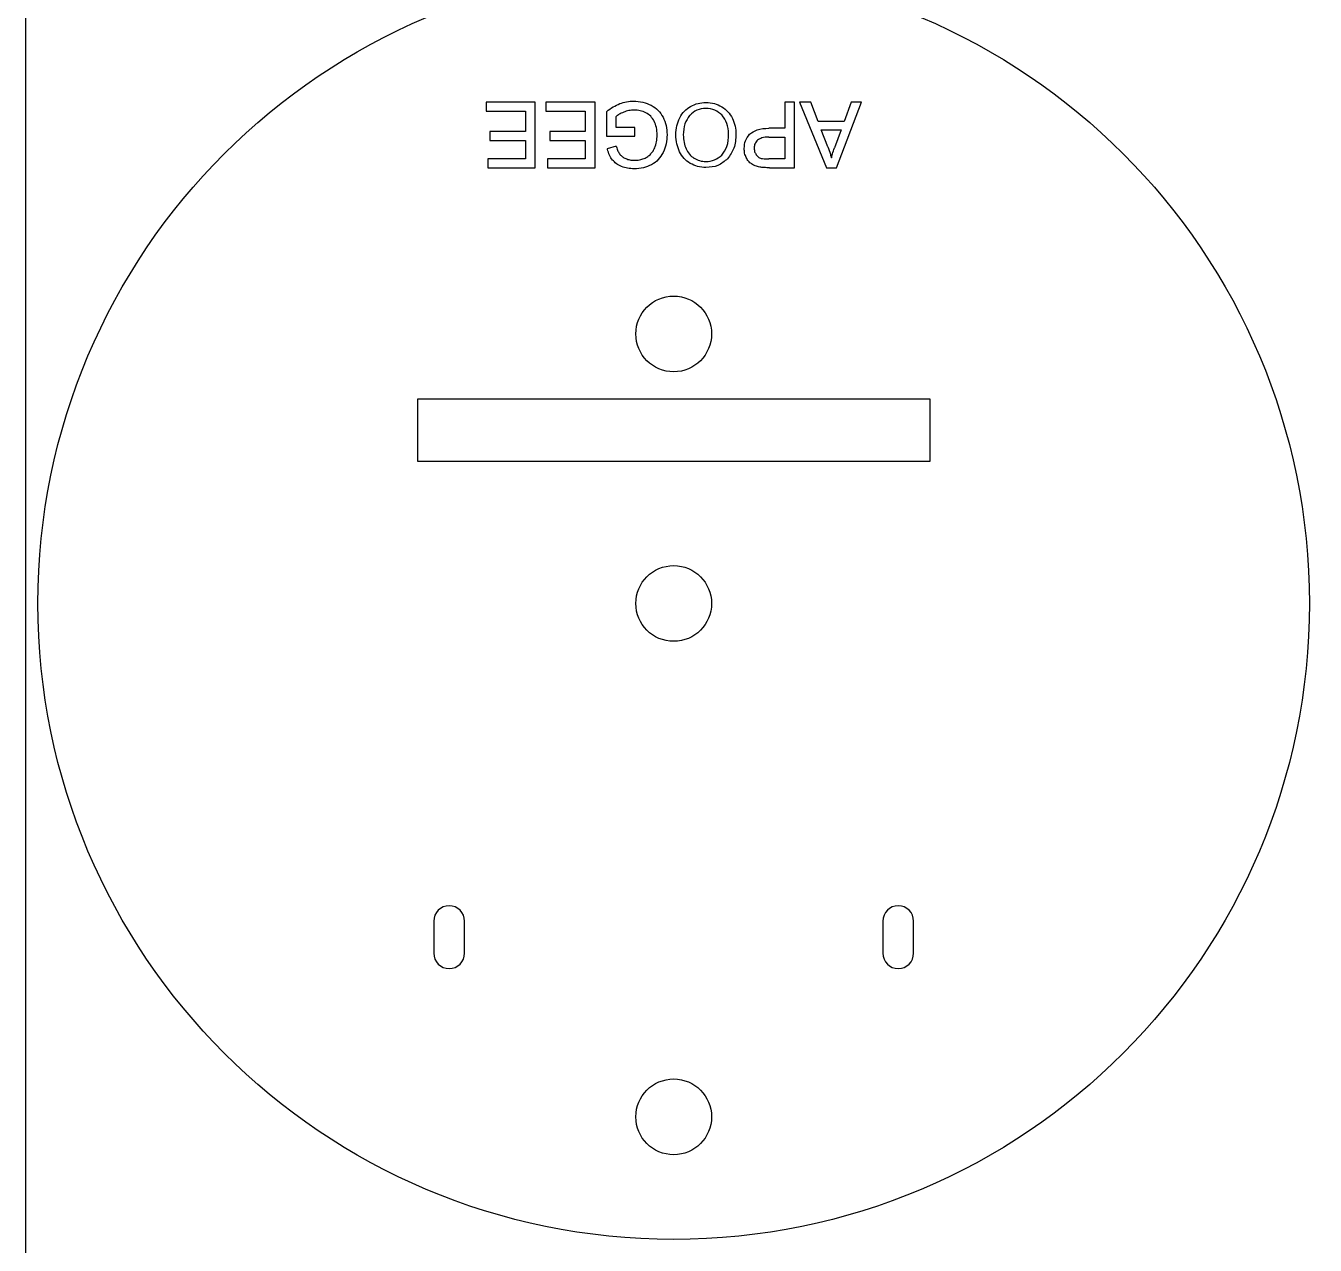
# Model space of a CAD drawing. Extents: x 0 to 305, y -600 to 0.
# Drawn here: x 0 to 100.5, y -510.5 to -415.5 of the extents above; entities that cross this region are included whole.
import ezdxf

# ---------------------------------------------------------------- set-up
doc = ezdxf.new("R2010")
doc.units = 0
doc.header["$MEASUREMENT"] = 0
for name, color, linetype in [('BOARDS', 7, 'CONTINUOUS'), ('CUTOUTS_D_5_0', 5, 'CONTINUOUS'), ('HOLES_DIAM_6_0_D_5_0', 5, 'CONTINUOUS'), ('INSETS_D_0_1', 3, 'CONTINUOUS'), ('PERIMETER_D_5_0', 5, 'CONTINUOUS')]:
    doc.layers.add(name, color=color, linetype=linetype)

msp = doc.modelspace()

# ---------------------------------------------------------------- linework, layer by layer
at = {"layer": 'BOARDS'}
msp.add_lwpolyline([(0, 0), (305, 0), (305, -600), (0, -600)], close=True, dxfattribs=at)
at = {"layer": 'CUTOUTS_D_5_0'}
msp.add_lwpolyline([(70.45, -449.45), (30.55, -449.45), (30.55, -444.55), (70.45, -444.55)], close=True, dxfattribs=at)
for points in [[(34.2, -485.25, 1), (31.8, -485.25), (31.8, -487.75, 1), (34.2, -487.75)], [(66.8, -485.25), (66.8, -487.75, 1), (69.2, -487.75), (69.2, -485.25, 1)]]:
    msp.add_lwpolyline(points, format="xyb", close=True, dxfattribs=at)
at = {"layer": 'HOLES_DIAM_6_0_D_5_0'}
for centre in [(50.5, -439.5), (50.5, -460.5), (50.5, -500.5)]:
    msp.add_circle(centre, 2.95, dxfattribs=at)
at = {"layer": 'INSETS_D_0_1'}
for p, q in [((59.15, -421.45), (59.15, -423.48)), ((59.91, -421.45), (59.15, -421.45)), ((59.91, -426.55), (59.91, -421.45)), ((45.26, -422.17), (45.26, -424.1)), ((46.01, -423.41), (46.01, -422.55)), ((45.26, -424.1), (47.48, -424.1)), ((47.48, -423.41), (46.01, -423.41)), ((47.48, -424.1), (47.48, -423.41)), ((59.15, -423.48), (57.92, -423.48)), ((62.5, -424.92), (62, -423.6)), ((62, -423.6), (63.55, -423.6)), ((63.55, -423.6), (63.03, -425)), ((46.02, -424.88), (45.32, -425.07)), ((57.91, -424.17), (59.15, -424.17)), ((59.15, -424.17), (59.15, -425.86)), ((59.15, -425.86), (57.92, -425.86)), ((57.97, -426.55), (59.91, -426.55))]:
    msp.add_line(p, q, dxfattribs=at)
for points in [[(38.95, -422.14), (38.95, -423.74), (36.18, -423.74), (36.18, -424.43), (38.95, -424.43), (38.95, -425.86), (36, -425.86), (36, -426.55), (39.71, -426.55), (39.71, -421.45), (35.88, -421.45), (35.88, -422.14)], [(43.61, -424.43), (43.61, -425.86), (40.66, -425.86), (40.66, -426.55), (44.37, -426.55), (44.37, -421.45), (40.54, -421.45), (40.54, -422.14), (43.61, -422.14), (43.61, -423.74), (40.84, -423.74), (40.84, -424.43)], [(60.31, -421.45), (62.4, -426.55), (63.18, -426.55), (65.14, -421.45), (64.33, -421.45), (63.78, -422.96), (61.76, -422.96), (61.18, -421.45)]]:
    msp.add_lwpolyline(points, close=True, dxfattribs=at)
for points, knots in [([(45.26, -422.17), (45.27, -422.17), (45.27, -422.16), (45.28, -422.16), (45.44, -422.04), (45.6, -421.91), (45.78, -421.81), (45.95, -421.72), (46.12, -421.64), (46.3, -421.56), (46.3, -421.56), (46.3, -421.56), (46.3, -421.56)], [-0.002494, -0.002494, -0.002494, -0.002494, 0, 0, 0, 0.0601207, 0.0601207, 0.0601207, 0.1167365, 0.1167365, 0.1167365, 0.1169613, 0.1169613, 0.1169613, 0.1169613]), ([(46.3, -421.56), (46.3, -421.56), (46.3, -421.56), (46.3, -421.56), (46.47, -421.51), (46.65, -421.45), (46.83, -421.41), (47.01, -421.38), (47.2, -421.37), (47.38, -421.36), (47.38, -421.36), (47.38, -421.36), (47.38, -421.36)], [-0.0002245, -0.0002245, -0.0002245, -0.0002245, 0, 0, 0, 0.0545445, 0.0545445, 0.0545445, 0.1086552, 0.1086552, 0.1086552, 0.1088947, 0.1088947, 0.1088947, 0.1088947]), ([(47.42, -422.06), (47.28, -422.07), (47.14, -422.08), (47, -422.1), (46.87, -422.13), (46.73, -422.18), (46.6, -422.22)], [0.00026139, 0.00026139, 0.00026139, 0.00026139, 0.04266336, 0.04266336, 0.04266336, 0.08577371, 0.08577371, 0.08577371, 0.08577371]), ([(47.38, -421.36), (47.38, -421.36), (47.38, -421.36), (47.38, -421.36), (47.62, -421.38), (47.86, -421.39), (48.1, -421.44), (48.32, -421.5), (48.53, -421.59), (48.74, -421.68), (48.74, -421.68), (48.74, -421.69), (48.74, -421.69)], [-0.0002385, -0.0002385, -0.0002385, -0.0002385, 0, 0, 0, 0.0707428, 0.0707428, 0.0707428, 0.1385696, 0.1385696, 0.1385696, 0.1389155, 0.1389155, 0.1389155, 0.1389155]), ([(48.33, -422.27), (48.18, -422.21), (48.04, -422.15), (47.89, -422.11), (47.74, -422.08), (47.58, -422.07), (47.42, -422.06)], [0.00034075, 0.00034075, 0.00034075, 0.00034075, 0.0482253, 0.0482253, 0.0482253, 0.09636321, 0.09636321, 0.09636321, 0.09636321]), ([(48.74, -421.69), (48.74, -421.69), (48.74, -421.69), (48.75, -421.69), (48.93, -421.8), (49.13, -421.92), (49.28, -422.08), (49.44, -422.24), (49.56, -422.43), (49.67, -422.62), (49.67, -422.62), (49.67, -422.62), (49.67, -422.62)], [-0.0003438, -0.0003438, -0.0003438, -0.0003438, 0, 0, 0, 0.0654128, 0.0654128, 0.0654128, 0.1303869, 0.1303869, 0.1303869, 0.13074, 0.13074, 0.13074, 0.13074]), ([(50.97, -422.66), (51.08, -422.47), (51.19, -422.29), (51.33, -422.14), (51.47, -422), (51.65, -421.88), (51.82, -421.77)], [0.0003355, 0.0003355, 0.0003355, 0.0003355, 0.0644741, 0.0644741, 0.0644741, 0.1269276, 0.1269276, 0.1269276, 0.1269276]), ([(53.02, -421.93), (53.01, -421.93), (53.01, -421.93), (53.01, -421.93), (52.77, -421.95), (52.53, -421.97), (52.31, -422.07), (52.1, -422.16), (51.93, -422.32), (51.75, -422.47), (51.75, -422.47), (51.75, -422.47), (51.75, -422.47)], [-0.0004304, -0.0004304, -0.0004304, -0.0004304, 0, 0, 0, 0.0693396, 0.0693396, 0.0693396, 0.136885, 0.136885, 0.136885, 0.1374875, 0.1374875, 0.1374875, 0.1374875]), ([(51.82, -421.77), (52.01, -421.68), (52.2, -421.59), (52.4, -421.54), (52.59, -421.49), (52.8, -421.48), (53.01, -421.46)], [0.0003493, 0.0003493, 0.0003493, 0.0003493, 0.0629069, 0.0629069, 0.0629069, 0.1260161, 0.1260161, 0.1260161, 0.1260161]), ([(53.01, -421.46), (53.24, -421.48), (53.46, -421.49), (53.67, -421.55), (53.86, -421.6), (54.05, -421.7), (54.25, -421.8)], [0.0002879, 0.0002879, 0.0002879, 0.0002879, 0.0673902, 0.0673902, 0.0673902, 0.1316529, 0.1316529, 0.1316529, 0.1316529]), ([(54.27, -422.47), (54.27, -422.47), (54.27, -422.46), (54.27, -422.46), (54.09, -422.31), (53.92, -422.16), (53.71, -422.07), (53.49, -421.97), (53.25, -421.95), (53.02, -421.93), (53.02, -421.93), (53.02, -421.93), (53.02, -421.93)], [-0.0005659, -0.0005659, -0.0005659, -0.0005659, 0, 0, 0, 0.0672528, 0.0672528, 0.0672528, 0.1356472, 0.1356472, 0.1356472, 0.136078, 0.136078, 0.136078, 0.136078]), ([(54.25, -421.8), (54.42, -421.92), (54.59, -422.04), (54.73, -422.19), (54.86, -422.34), (54.97, -422.52), (55.07, -422.71)], [0.0003601, 0.0003601, 0.0003601, 0.0003601, 0.0633532, 0.0633532, 0.0633532, 0.126592, 0.126592, 0.126592, 0.126592]), ([(46.6, -422.22), (46.47, -422.28), (46.35, -422.33), (46.25, -422.39), (46.16, -422.44), (46.09, -422.5), (46.01, -422.55)], [0.00014636, 0.00014636, 0.00014636, 0.00014636, 0.03983706, 0.03983706, 0.03983706, 0.06916451, 0.06916451, 0.06916451, 0.06916451]), ([(48.98, -422.92), (48.89, -422.78), (48.81, -422.65), (48.71, -422.54), (48.6, -422.44), (48.47, -422.36), (48.33, -422.27)], [0.00039763, 0.00039763, 0.00039763, 0.00039763, 0.04834602, 0.04834602, 0.04834602, 0.09560031, 0.09560031, 0.09560031, 0.09560031]), ([(49.2, -424.02), (49.2, -423.81), (49.19, -423.61), (49.15, -423.41), (49.11, -423.25), (49.04, -423.09), (48.98, -422.92)], [0.0001804, 0.0001804, 0.0001804, 0.0001804, 0.0616608, 0.0616608, 0.0616608, 0.1146086, 0.1146086, 0.1146086, 0.1146086]), ([(49.67, -422.62), (49.67, -422.62), (49.67, -422.62), (49.67, -422.62), (49.76, -422.83), (49.85, -423.04), (49.91, -423.26), (49.96, -423.5), (49.97, -423.74), (49.99, -423.97), (49.99, -423.97), (49.99, -423.98), (49.99, -423.98)], [-0.0003554, -0.0003554, -0.0003554, -0.0003554, 0, 0, 0, 0.0672458, 0.0672458, 0.0672458, 0.1378381, 0.1378381, 0.1378381, 0.1380851, 0.1380851, 0.1380851, 0.1380851]), ([(50.67, -423.99), (50.68, -423.75), (50.69, -423.51), (50.75, -423.28), (50.8, -423.07), (50.88, -422.86), (50.97, -422.66)], [0.0002208, 0.0002208, 0.0002208, 0.0002208, 0.0724573, 0.0724573, 0.0724573, 0.1401672, 0.1401672, 0.1401672, 0.1401672]), ([(51.75, -422.47), (51.75, -422.47), (51.75, -422.48), (51.74, -422.48), (51.6, -422.68), (51.46, -422.89), (51.38, -423.12), (51.28, -423.4), (51.27, -423.7), (51.25, -423.99), (51.25, -424), (51.25, -424), (51.25, -424)], [-0.0006074, -0.0006074, -0.0006074, -0.0006074, 0, 0, 0, 0.0731116, 0.0731116, 0.0731116, 0.1594803, 0.1594803, 0.1594803, 0.1596687, 0.1596687, 0.1596687, 0.1596687]), ([(54.77, -423.92), (54.77, -423.92), (54.77, -423.92), (54.77, -423.92), (54.76, -423.64), (54.74, -423.36), (54.65, -423.1), (54.56, -422.87), (54.42, -422.67), (54.28, -422.47), (54.27, -422.47), (54.27, -422.47), (54.27, -422.47)], [-0.0001795, -0.0001795, -0.0001795, -0.0001795, 0, 0, 0, 0.0816981, 0.0816981, 0.0816981, 0.1532791, 0.1532791, 0.1532791, 0.1538486, 0.1538486, 0.1538486, 0.1538486]), ([(55.07, -422.71), (55.15, -422.91), (55.24, -423.1), (55.28, -423.31), (55.33, -423.51), (55.34, -423.72), (55.35, -423.94)], [0.0003065, 0.0003065, 0.0003065, 0.0003065, 0.0643998, 0.0643998, 0.0643998, 0.1286571, 0.1286571, 0.1286571, 0.1286571]), ([(49.02, -425), (49.07, -424.85), (49.13, -424.69), (49.16, -424.53), (49.19, -424.36), (49.2, -424.19), (49.2, -424.02)], [0.0002599, 0.0002599, 0.0002599, 0.0002599, 0.0504234, 0.0504234, 0.0504234, 0.1027281, 0.1027281, 0.1027281, 0.1027281]), ([(49.99, -423.98), (49.99, -423.98), (49.99, -423.98), (49.99, -423.98), (49.97, -424.22), (49.96, -424.46), (49.91, -424.69), (49.86, -424.92), (49.77, -425.14), (49.68, -425.36), (49.68, -425.36), (49.68, -425.36), (49.68, -425.36)], [-0.0002473, -0.0002473, -0.0002473, -0.0002473, 0, 0, 0, 0.0709691, 0.0709691, 0.0709691, 0.1405413, 0.1405413, 0.1405413, 0.140848, 0.140848, 0.140848, 0.140848]), ([(50.96, -425.31), (50.87, -425.11), (50.79, -424.9), (50.74, -424.69), (50.69, -424.47), (50.68, -424.23), (50.67, -423.99)], [0.0003388, 0.0003388, 0.0003388, 0.0003388, 0.0668201, 0.0668201, 0.0668201, 0.1380414, 0.1380414, 0.1380414, 0.1380414]), ([(51.25, -424), (51.25, -424), (51.25, -424), (51.25, -424), (51.26, -424.19), (51.27, -424.39), (51.31, -424.58), (51.34, -424.75), (51.4, -424.92), (51.46, -425.08), (51.46, -425.08), (51.46, -425.08), (51.46, -425.08)], [-0.0001915, -0.0001915, -0.0001915, -0.0001915, 0, 0, 0, 0.0574032, 0.0574032, 0.0574032, 0.1091817, 0.1091817, 0.1091817, 0.1095157, 0.1095157, 0.1095157, 0.1095157]), ([(54.25, -425.57), (54.25, -425.57), (54.25, -425.57), (54.25, -425.57), (54.4, -425.36), (54.55, -425.15), (54.64, -424.91), (54.76, -424.6), (54.76, -424.26), (54.77, -423.93), (54.77, -423.93), (54.77, -423.92), (54.77, -423.92)], [-0.0006981, -0.0006981, -0.0006981, -0.0006981, 0, 0, 0, 0.0747842, 0.0747842, 0.0747842, 0.1723437, 0.1723437, 0.1723437, 0.1725225, 0.1725225, 0.1725225, 0.1725225]), ([(55.35, -423.94), (55.33, -424.32), (55.31, -424.69), (55.19, -425.03), (55.08, -425.32), (54.89, -425.58), (54.7, -425.85)], [0.0002572, 0.0002572, 0.0002572, 0.0002572, 0.1122251, 0.1122251, 0.1122251, 0.2094008, 0.2094008, 0.2094008, 0.2094008]), ([(55.99, -425.05), (55.99, -425.05), (55.99, -425.05), (55.99, -425.05), (56.01, -424.85), (56.03, -424.64), (56.1, -424.45), (56.17, -424.26), (56.29, -424.1), (56.41, -423.94), (56.41, -423.94), (56.41, -423.94), (56.41, -423.94)], [-0.0003075, -0.0003075, -0.0003075, -0.0003075, 0, 0, 0, 0.0597442, 0.0597442, 0.0597442, 0.1174894, 0.1174894, 0.1174894, 0.1182716, 0.1182716, 0.1182716, 0.1182716]), ([(56.41, -423.94), (56.42, -423.94), (56.42, -423.93), (56.42, -423.93), (56.61, -423.81), (56.79, -423.67), (57, -423.6), (57.29, -423.49), (57.61, -423.49), (57.92, -423.48), (57.92, -423.48), (57.92, -423.48), (57.92, -423.48)], [-0.0007835, -0.0007835, -0.0007835, -0.0007835, 0, 0, 0, 0.0658901, 0.0658901, 0.0658901, 0.156267, 0.156267, 0.156267, 0.1562956, 0.1562956, 0.1562956, 0.1562956]), ([(45.73, -425.95), (45.72, -425.95), (45.72, -425.95), (45.72, -425.95), (45.64, -425.83), (45.56, -425.71), (45.5, -425.58), (45.43, -425.43), (45.38, -425.27), (45.34, -425.12), (45.33, -425.1), (45.33, -425.08), (45.32, -425.07)], [-0.00039955, -0.00039955, -0.00039955, -0.00039955, 0, 0, 0, 0.04227555, 0.04227555, 0.04227555, 0.09067969, 0.09067969, 0.09067969, 0.09570773, 0.09570773, 0.09570773, 0.09570773]), ([(46.02, -424.88), (46.02, -424.89), (46.03, -424.91), (46.03, -424.92), (46.07, -425.04), (46.1, -425.15), (46.15, -425.26), (46.2, -425.34), (46.25, -425.42), (46.3, -425.51)], [-0.00478701, -0.00478701, -0.00478701, -0.00478701, 0, 0, 0, 0.03636613, 0.03636613, 0.03636613, 0.0660761, 0.0660761, 0.0660761, 0.0660761]), ([(48.71, -425.48), (48.77, -425.41), (48.83, -425.33), (48.89, -425.25), (48.93, -425.18), (48.97, -425.09), (49.02, -425)], [0.00027465, 0.00027465, 0.00027465, 0.00027465, 0.02971631, 0.02971631, 0.02971631, 0.0586129, 0.0586129, 0.0586129, 0.0586129]), ([(51.46, -425.08), (51.46, -425.08), (51.46, -425.08), (51.47, -425.09), (51.54, -425.23), (51.62, -425.37), (51.73, -425.5), (51.83, -425.62), (51.96, -425.72), (52.08, -425.81), (52.08, -425.81), (52.09, -425.81), (52.09, -425.81)], [-0.00033163, -0.00033163, -0.00033163, -0.00033163, 0, 0, 0, 0.04773981, 0.04773981, 0.04773981, 0.09392662, 0.09392662, 0.09392662, 0.09430398, 0.09430398, 0.09430398, 0.09430398]), ([(56.15, -425.76), (56.15, -425.76), (56.15, -425.76), (56.15, -425.76), (56.11, -425.65), (56.06, -425.54), (56.03, -425.42), (56.01, -425.3), (56, -425.18), (55.99, -425.06), (55.99, -425.06), (55.99, -425.05), (55.99, -425.05)], [-0.00027525, -0.00027525, -0.00027525, -0.00027525, 0, 0, 0, 0.03450337, 0.03450337, 0.03450337, 0.07034596, 0.07034596, 0.07034596, 0.07065797, 0.07065797, 0.07065797, 0.07065797]), ([(57.03, -424.4), (56.95, -424.49), (56.88, -424.58), (56.84, -424.67), (56.79, -424.77), (56.78, -424.9), (56.78, -425.03)], [0.00080892, 0.00080892, 0.00080892, 0.00080892, 0.03512896, 0.03512896, 0.03512896, 0.07387608, 0.07387608, 0.07387608, 0.07387608]), ([(56.78, -425.03), (56.78, -425.13), (56.79, -425.23), (56.81, -425.31), (56.84, -425.39), (56.88, -425.46), (56.93, -425.54)], [0.00029777, 0.00029777, 0.00029777, 0.00029777, 0.02938704, 0.02938704, 0.02938704, 0.05628697, 0.05628697, 0.05628697, 0.05628697]), ([(57.91, -424.17), (57.72, -424.17), (57.54, -424.18), (57.37, -424.23), (57.26, -424.27), (57.14, -424.33), (57.03, -424.4)], [0, 0, 0, 0, 0.05515001, 0.05515001, 0.05515001, 0.09475227, 0.09475227, 0.09475227, 0.09475227]), ([(62.5, -424.92), (62.5, -424.92), (62.5, -424.92), (62.5, -424.92), (62.57, -425.11), (62.64, -425.3), (62.71, -425.5), (62.74, -425.59), (62.77, -425.69), (62.8, -425.78)], [-0.00000472, -0.00000472, -0.00000472, -0.00000472, 0, 0, 0, 0.06111924, 0.06111924, 0.06111924, 0.09078902, 0.09078902, 0.09078902, 0.09078902]), ([(62.8, -425.78), (62.82, -425.68), (62.85, -425.58), (62.87, -425.48), (62.92, -425.32), (62.97, -425.16), (63.03, -425), (63.03, -425), (63.03, -425), (63.03, -425)], [0.01878967, 0.01878967, 0.01878967, 0.01878967, 0.04928265, 0.04928265, 0.04928265, 0.09930154, 0.09930154, 0.09930154, 0.09936401, 0.09936401, 0.09936401, 0.09936401]), ([(46.43, -426.46), (46.43, -426.46), (46.43, -426.46), (46.43, -426.46), (46.29, -426.39), (46.16, -426.33), (46.03, -426.24), (45.92, -426.16), (45.82, -426.05), (45.73, -425.95), (45.73, -425.95), (45.73, -425.95), (45.73, -425.95)], [-0.00025773, -0.00025773, -0.00025773, -0.00025773, 0, 0, 0, 0.04438621, 0.04438621, 0.04438621, 0.08510128, 0.08510128, 0.08510128, 0.08549931, 0.08549931, 0.08549931, 0.08549931]), ([(46.3, -425.51), (46.37, -425.58), (46.43, -425.64), (46.5, -425.69), (46.57, -425.75), (46.66, -425.8), (46.76, -425.84)], [0.00041182, 0.00041182, 0.00041182, 0.00041182, 0.02825046, 0.02825046, 0.02825046, 0.05943431, 0.05943431, 0.05943431, 0.05943431]), ([(46.76, -425.84), (46.87, -425.88), (46.97, -425.92), (47.08, -425.94), (47.19, -425.96), (47.31, -425.96), (47.43, -425.97)], [0.00025091, 0.00025091, 0.00025091, 0.00025091, 0.03419116, 0.03419116, 0.03419116, 0.07032115, 0.07032115, 0.07032115, 0.07032115]), ([(47.43, -425.97), (47.57, -425.96), (47.71, -425.96), (47.84, -425.94), (47.96, -425.91), (48.08, -425.87), (48.19, -425.83)], [0.00017159, 0.00017159, 0.00017159, 0.00017159, 0.04243275, 0.04243275, 0.04243275, 0.07976882, 0.07976882, 0.07976882, 0.07976882]), ([(48.19, -425.83), (48.3, -425.79), (48.4, -425.74), (48.48, -425.68), (48.56, -425.62), (48.64, -425.56), (48.71, -425.48)], [0.00027106, 0.00027106, 0.00027106, 0.00027106, 0.0338932, 0.0338932, 0.0338932, 0.06468974, 0.06468974, 0.06468974, 0.06468974]), ([(49.68, -425.36), (49.67, -425.36), (49.67, -425.36), (49.67, -425.36), (49.56, -425.56), (49.45, -425.76), (49.29, -425.92), (49.14, -426.08), (48.96, -426.2), (48.78, -426.32), (48.78, -426.32), (48.78, -426.32), (48.78, -426.32)], [-0.0003041, -0.0003041, -0.0003041, -0.0003041, 0, 0, 0, 0.0665127, 0.0665127, 0.0665127, 0.1303041, 0.1303041, 0.1303041, 0.1307036, 0.1307036, 0.1307036, 0.1307036]), ([(51.79, -426.21), (51.61, -426.09), (51.44, -425.97), (51.31, -425.83), (51.17, -425.68), (51.06, -425.5), (50.96, -425.31)], [0.0003587, 0.0003587, 0.0003587, 0.0003587, 0.0629936, 0.0629936, 0.0629936, 0.1263091, 0.1263091, 0.1263091, 0.1263091]), ([(52.09, -425.81), (52.09, -425.81), (52.09, -425.81), (52.09, -425.81), (52.23, -425.89), (52.37, -425.96), (52.52, -426), (52.68, -426.05), (52.84, -426.06), (53, -426.07), (53, -426.07), (53, -426.07), (53.01, -426.07)], [-0.00037768, -0.00037768, -0.00037768, -0.00037768, 0, 0, 0, 0.04616594, 0.04616594, 0.04616594, 0.09360596, 0.09360596, 0.09360596, 0.09397682, 0.09397682, 0.09397682, 0.09397682]), ([(53.01, -426.07), (53.01, -426.07), (53.01, -426.07), (53.01, -426.07), (53.24, -426.05), (53.47, -426.03), (53.68, -425.94), (53.89, -425.86), (54.07, -425.72), (54.25, -425.58), (54.25, -425.57), (54.25, -425.57), (54.25, -425.57)], [-0.0003669, -0.0003669, -0.0003669, -0.0003669, 0, 0, 0, 0.0664607, 0.0664607, 0.0664607, 0.132763, 0.132763, 0.132763, 0.1334592, 0.1334592, 0.1334592, 0.1334592]), ([(54.7, -425.85), (54.46, -426.05), (54.22, -426.25), (53.95, -426.37), (53.67, -426.49), (53.34, -426.51), (53.01, -426.54)], [0.0005982, 0.0005982, 0.0005982, 0.0005982, 0.0930215, 0.0930215, 0.0930215, 0.1903005, 0.1903005, 0.1903005, 0.1903005]), ([(56.57, -426.26), (56.57, -426.26), (56.57, -426.26), (56.56, -426.26), (56.49, -426.19), (56.4, -426.13), (56.33, -426.04), (56.26, -425.96), (56.21, -425.86), (56.15, -425.76), (56.15, -425.76), (56.15, -425.76), (56.15, -425.76)], [-0.00037964, -0.00037964, -0.00037964, -0.00037964, 0, 0, 0, 0.03053412, 0.03053412, 0.03053412, 0.06325837, 0.06325837, 0.06325837, 0.06353287, 0.06353287, 0.06353287, 0.06353287]), ([(56.93, -425.54), (56.98, -425.61), (57.04, -425.67), (57.1, -425.72), (57.16, -425.76), (57.23, -425.79), (57.32, -425.82)], [0.00042229, 0.00042229, 0.00042229, 0.00042229, 0.02610682, 0.02610682, 0.02610682, 0.05147341, 0.05147341, 0.05147341, 0.05147341]), ([(57.32, -425.82), (57.39, -425.83), (57.47, -425.84), (57.55, -425.85), (57.67, -425.86), (57.79, -425.86), (57.92, -425.86), (57.92, -425.86), (57.92, -425.86), (57.92, -425.86)], [0.00048463, 0.00048463, 0.00048463, 0.00048463, 0.02402058, 0.02402058, 0.02402058, 0.06198013, 0.06198013, 0.06198013, 0.0619907, 0.0619907, 0.0619907, 0.0619907]), ([(47.43, -426.64), (47.43, -426.64), (47.43, -426.64), (47.43, -426.64), (47.26, -426.63), (47.08, -426.62), (46.91, -426.59), (46.74, -426.56), (46.59, -426.51), (46.44, -426.46), (46.43, -426.46), (46.43, -426.46), (46.43, -426.46)], [-0.0002021, -0.0002021, -0.0002021, -0.0002021, 0, 0, 0, 0.051815, 0.051815, 0.051815, 0.1000752, 0.1000752, 0.1000752, 0.1003344, 0.1003344, 0.1003344, 0.1003344]), ([(48.78, -426.32), (48.77, -426.32), (48.77, -426.32), (48.77, -426.32), (48.57, -426.41), (48.36, -426.5), (48.15, -426.56), (47.91, -426.61), (47.67, -426.62), (47.43, -426.64), (47.43, -426.64), (47.43, -426.64), (47.43, -426.64)], [-0.0004021, -0.0004021, -0.0004021, -0.0004021, 0, 0, 0, 0.0658058, 0.0658058, 0.0658058, 0.1365676, 0.1365676, 0.1365676, 0.1367689, 0.1367689, 0.1367689, 0.1367689]), ([(53.01, -426.54), (52.79, -426.53), (52.57, -426.51), (52.36, -426.46), (52.17, -426.4), (51.98, -426.31), (51.79, -426.21)], [0.000337, 0.000337, 0.000337, 0.000337, 0.066343, 0.066343, 0.066343, 0.1299925, 0.1299925, 0.1299925, 0.1299925]), ([(57.21, -426.5), (57.21, -426.5), (57.2, -426.5), (57.2, -426.5), (57.09, -426.48), (56.97, -426.45), (56.86, -426.41), (56.76, -426.37), (56.66, -426.32), (56.57, -426.26), (56.57, -426.26), (56.57, -426.26), (56.57, -426.26)], [-0.00017718, -0.00017718, -0.00017718, -0.00017718, 0, 0, 0, 0.03500373, 0.03500373, 0.03500373, 0.06640886, 0.06640886, 0.06640886, 0.06678957, 0.06678957, 0.06678957, 0.06678957]), ([(57.97, -426.55), (57.97, -426.55), (57.97, -426.55), (57.97, -426.55), (57.83, -426.55), (57.68, -426.55), (57.53, -426.54), (57.42, -426.53), (57.31, -426.52), (57.21, -426.5), (57.21, -426.5), (57.21, -426.5), (57.21, -426.5)], [-0.00000777, -0.00000777, -0.00000777, -0.00000777, 0, 0, 0, 0.04392822, 0.04392822, 0.04392822, 0.07627234, 0.07627234, 0.07627234, 0.07645079, 0.07645079, 0.07645079, 0.07645079])]:
    msp.add_open_spline(points, degree=3, knots=knots, dxfattribs=at)
at = {"layer": 'PERIMETER_D_5_0'}
msp.add_circle((50.5, -460.5), 49.55, dxfattribs=at)

doc.saveas('drawing.dxf')
